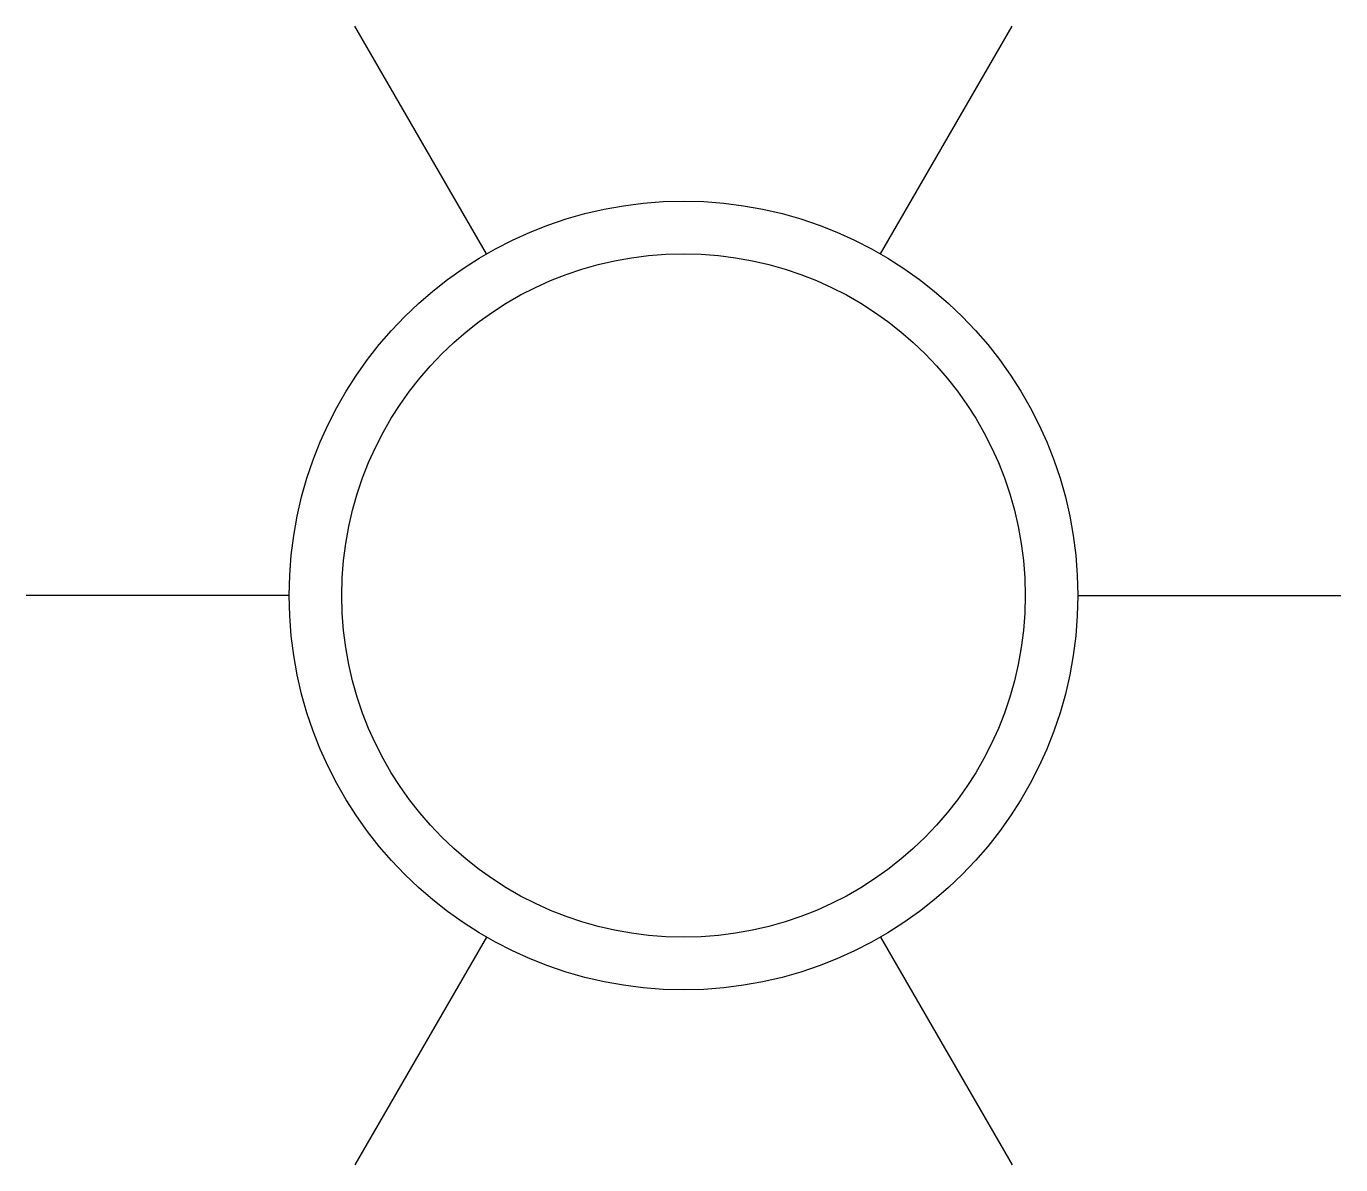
# Model space of a CAD drawing. Header units: feet. Extents: x -0.83 to 0.83, y -0.72 to 0.72.
import ezdxf

# ---------------------------------------------------------------- set-up
doc = ezdxf.new("R2010")
doc.units = ezdxf.units.FT
doc.header["$MEASUREMENT"] = 0

msp = doc.modelspace()

# ---------------------------------------------------------------- linework, layer by layer
for p, q in [((-0.25, 0.433, 1), (-0.4167, 0.7217, 1)), ((0.25, 0.433, 1), (0.4167, 0.7217, 1)), ((-0.5, 0, 1), (-0.8333, 0, 1)), ((0.5, 0, 1), (0.8333, 0, 1)), ((-0.25, -0.433, 1), (-0.4167, -0.7217, 1)), ((0.25, -0.433, 1), (0.4167, -0.7217, 1))]:
    msp.add_line(p, q)
for centre, radius in [((0, 0, 1), 0.5), ((0, 0, 1.0001), 0.4333)]:
    msp.add_circle(centre, radius)
at = {"layer": 'Defpoints'}
msp.add_point((0, 0), dxfattribs=at)

doc.saveas('drawing.dxf')
